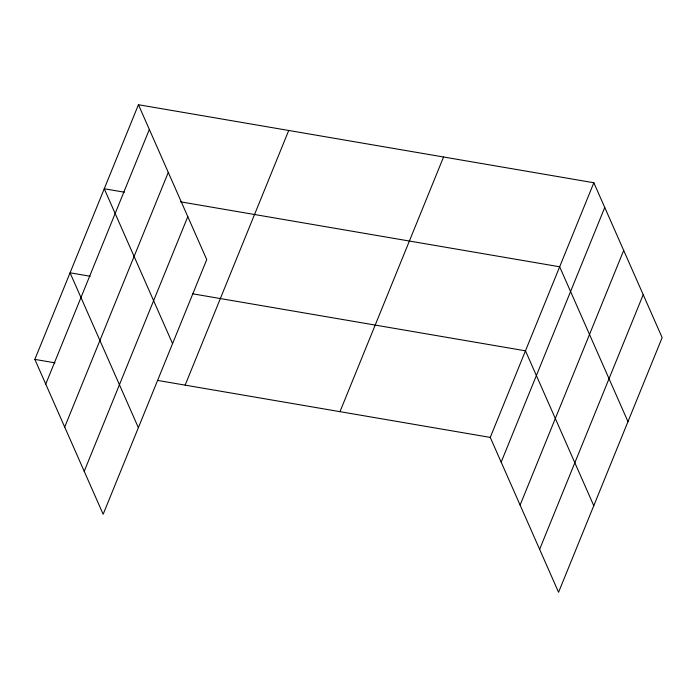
<?xml version="1.0" encoding="UTF-8"?>
<svg xmlns="http://www.w3.org/2000/svg" width="697" height="697" viewBox="0 0 697 697"><rect width="100%" height="100%" fill="white"/><g stroke="black" fill="none" stroke-linecap="round" stroke-linejoin="round"><path stroke-width="1.05" d="M138.433 104.724L206.739 259.589L103.156 514.255L34.85 359.391L138.433 104.724L593.844 182.745L662.15 337.609L558.567 592.276L490.261 437.411L593.844 182.745M45.749 384.117L149.341 129.45M64.699 427.061L168.282 172.394M84.215 471.311L187.798 216.645M185.132 385.136L288.724 130.47M339.979 411.666L443.562 156.999M501.169 462.128L604.752 207.471M520.11 505.081L623.693 250.415M539.626 549.332L643.209 294.665M124.362 192.206L104.254 188.765L172.551 343.63M180.453 201.816L559.665 266.785L627.971 421.65M90.174 276.247L70.066 272.806L138.372 427.67M192.834 293.838L525.477 350.826L593.783 505.691M34.85 359.391L54.958 362.832M157.618 380.423L490.261 437.411"/></g></svg>
